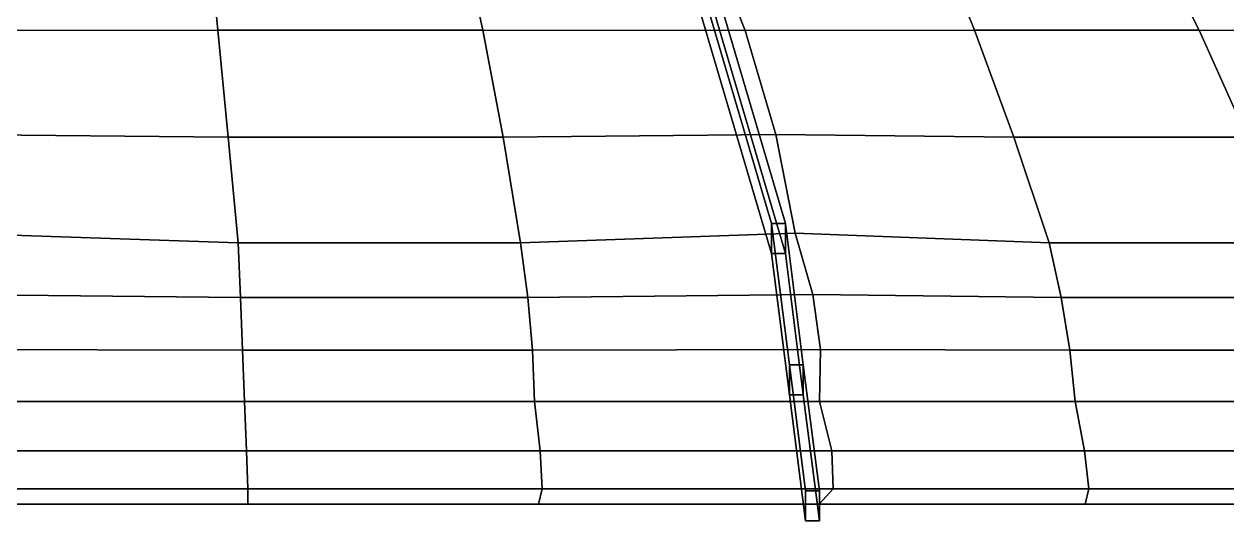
# Model space of a CAD drawing. Extents: x -3.04 to 3.04, y 0.02 to 5.68.
# Drawn here: x 0.095 to 1.684, y 3.845 to 4.502 of the extents above; entities that cross this region are included whole.
import ezdxf

# ---------------------------------------------------------------- set-up
doc = ezdxf.new("R2010")
doc.units = 0

msp = doc.modelspace()

# ---------------------------------------------------------------- linework, layer by layer
for points in [[(0.351497, 4.493828, 2.654676), (0.337454, 4.636148, 2.540017), (0, 4.632556, 2.568184), (0.000032, 4.493232, 2.711117)], [(0, 4.632556, -2.568184), (0.337454, 4.636148, -2.540017), (0.351497, 4.493828, -2.654676), (0.000032, 4.493232, -2.711117)], [(0, 4.632556, 2.568184), (0.337454, 4.636148, 2.540017), (0.351497, 4.493828, 2.654676), (0.000032, 4.493232, 2.711117)], [(0.351497, 4.493828, -2.654676), (0.337454, 4.636148, -2.540017), (0, 4.632556, -2.568184), (0.000032, 4.493232, -2.711117)], [(0.701329, 4.493828, 2.585777), (0.669975, 4.636148, 2.47453), (0.337454, 4.636148, 2.540017), (0.351497, 4.493828, 2.654676)], [(0.337454, 4.636148, -2.540017), (0.669975, 4.636148, -2.47453), (0.701329, 4.493828, -2.585777), (0.351497, 4.493828, -2.654676)], [(0.337454, 4.636148, 2.540017), (0.669975, 4.636148, 2.47453), (0.701329, 4.493828, 2.585777), (0.351497, 4.493828, 2.654676)], [(0.701329, 4.493828, -2.585778), (0.669975, 4.636148, -2.47453), (0.337454, 4.636148, -2.540017), (0.351497, 4.493828, -2.654676)], [(0.992629, 4.632556, 2.372693), (0.669975, 4.636148, 2.47453), (0.701329, 4.493828, 2.585777), (1.047875, 4.493232, 2.504745)], [(0.701329, 4.493828, -2.585777), (0.669975, 4.636148, -2.47453), (0.992629, 4.632556, -2.372693), (1.047875, 4.493232, -2.504745)], [(0.701329, 4.493828, 2.585777), (0.669975, 4.636148, 2.47453), (0.992629, 4.632556, 2.372693), (1.047875, 4.493232, 2.504745)], [(0.992629, 4.632556, -2.372693), (0.669975, 4.636148, -2.47453), (0.701329, 4.493828, -2.585778), (1.047875, 4.493232, -2.504745)], [(1.082605, 4.238322, -2.63951), (0.965988, 4.634395, -2.357971), (0.984281, 4.634395, -2.350394), (1.100898, 4.238322, -2.631933)], [(0.984281, 4.634395, 2.350394), (0.965988, 4.634395, 2.357971), (1.082605, 4.238322, 2.63951), (1.100898, 4.238322, 2.631933)], [(0.965988, 4.594795, -2.357971), (0.965988, 4.634395, -2.357971), (1.082605, 4.238322, -2.63951), (1.082605, 4.198722, -2.63951)], [(1.082605, 4.238322, 2.63951), (0.965988, 4.634395, 2.357971), (0.965988, 4.594795, 2.357971), (1.082605, 4.198722, 2.63951)], [(1.100898, 4.238322, -2.631933), (0.984281, 4.634395, -2.350394), (0.984281, 4.594795, -2.350394), (1.100898, 4.198722, -2.631933)], [(0.984281, 4.594795, 2.350394), (0.984281, 4.634395, 2.350394), (1.100898, 4.238322, 2.631933), (1.100898, 4.198722, 2.631933)], [(1.350791, 4.493828, 2.319424), (1.29351, 4.636148, 2.21881), (0.992629, 4.632556, 2.372693), (1.047875, 4.493232, 2.504745)], [(0.992629, 4.632556, -2.372693), (1.29351, 4.636148, -2.21881), (1.350791, 4.493828, -2.319424), (1.047875, 4.493232, -2.504745)], [(0.992629, 4.632556, 2.372693), (1.29351, 4.636148, 2.21881), (1.350791, 4.493828, 2.319424), (1.047875, 4.493232, 2.504745)], [(1.350791, 4.493828, -2.319424), (1.29351, 4.636148, -2.21881), (0.992629, 4.632556, -2.372693), (1.047875, 4.493232, -2.504745)], [(1.647372, 4.493828, 2.123217), (1.575408, 4.636148, 2.032317), (1.29351, 4.636148, 2.21881), (1.350791, 4.493828, 2.319424)], [(1.29351, 4.636148, -2.21881), (1.575408, 4.636148, -2.032317), (1.647372, 4.493828, -2.123217), (1.350791, 4.493828, -2.319424)], [(1.29351, 4.636148, 2.21881), (1.575408, 4.636148, 2.032317), (1.647372, 4.493828, 2.123217), (1.350791, 4.493828, 2.319424)], [(1.647372, 4.493828, -2.123217), (1.575408, 4.636148, -2.032317), (1.29351, 4.636148, -2.21881), (1.350791, 4.493828, -2.319424)], [(1.83414, 4.632556, 1.81598), (1.575408, 4.636148, 2.032317), (1.647372, 4.493828, 2.123217), (1.93622, 4.493232, 1.917049)], [(1.647372, 4.493828, -2.123217), (1.575408, 4.636148, -2.032317), (1.83414, 4.632556, -1.81598), (1.93622, 4.493232, -1.917049)], [(1.647372, 4.493828, 2.123217), (1.575408, 4.636148, 2.032317), (1.83414, 4.632556, 1.81598), (1.93622, 4.493232, 1.917049)], [(1.83414, 4.632556, -1.81598), (1.575408, 4.636148, -2.032317), (1.647372, 4.493828, -2.123217), (1.93622, 4.493232, -1.917049)], [(0.984281, 4.594795, -2.350394), (0.965988, 4.594795, -2.357971), (1.082605, 4.198722, -2.63951), (1.100898, 4.198722, -2.631933)], [(1.082605, 4.198722, 2.63951), (0.965988, 4.594795, 2.357971), (0.984281, 4.594795, 2.350394), (1.100898, 4.198722, 2.631933)], [(0.351497, 4.493828, 2.654676), (0.000032, 4.493232, 2.711117), (0.000254, 4.355735, 2.8156), (0.365045, 4.352116, 2.756626)], [(0.000254, 4.355735, -2.8156), (0.000032, 4.493232, -2.711117), (0.351497, 4.493828, -2.654676), (0.365045, 4.352116, -2.756626)], [(0.000254, 4.355735, 2.8156), (0.000032, 4.493232, 2.711117), (0.351497, 4.493828, 2.654676), (0.365045, 4.352116, 2.756626)], [(0.351497, 4.493828, -2.654676), (0.000032, 4.493232, -2.711117), (0.000254, 4.355735, -2.8156), (0.365045, 4.352116, -2.756626)], [(0.728286, 4.352116, 2.685075), (0.701329, 4.493828, 2.585777), (0.351497, 4.493828, 2.654676), (0.365045, 4.352116, 2.756626)], [(0.351497, 4.493828, -2.654676), (0.701329, 4.493828, -2.585777), (0.728286, 4.352116, -2.685076), (0.365045, 4.352116, -2.756626)], [(0.351497, 4.493828, 2.654676), (0.701329, 4.493828, 2.585777), (0.728286, 4.352116, 2.685076), (0.365045, 4.352116, 2.756626)], [(0.728286, 4.352116, -2.685076), (0.701329, 4.493828, -2.585778), (0.351497, 4.493828, -2.654676), (0.365045, 4.352116, -2.756626)], [(1.088258, 4.355735, 2.601275), (1.047875, 4.493232, 2.504745), (0.701329, 4.493828, 2.585777), (0.728286, 4.352116, 2.685075)], [(0.701329, 4.493828, -2.585777), (1.047875, 4.493232, -2.504745), (1.088258, 4.355735, -2.601275), (0.728286, 4.352116, -2.685076)], [(0.701329, 4.493828, 2.585777), (1.047875, 4.493232, 2.504745), (1.088258, 4.355735, 2.601275), (0.728286, 4.352116, 2.685076)], [(1.088258, 4.355735, -2.601275), (1.047875, 4.493232, -2.504745), (0.701329, 4.493828, -2.585778), (0.728286, 4.352116, -2.685076)], [(1.350791, 4.493828, 2.319424), (1.047875, 4.493232, 2.504745), (1.088258, 4.355735, 2.601275), (1.402652, 4.352116, 2.408506)], [(1.088258, 4.355735, -2.601275), (1.047875, 4.493232, -2.504745), (1.350791, 4.493828, -2.319424), (1.402652, 4.352116, -2.408506)], [(1.088258, 4.355735, 2.601275), (1.047875, 4.493232, 2.504745), (1.350791, 4.493828, 2.319424), (1.402652, 4.352116, 2.408506)], [(1.350791, 4.493828, -2.319424), (1.047875, 4.493232, -2.504745), (1.088258, 4.355735, -2.601275), (1.402652, 4.352116, -2.408506)], [(1.710649, 4.352116, 2.204746), (1.647372, 4.493828, 2.123217), (1.350791, 4.493828, 2.319424), (1.402652, 4.352116, 2.408506)], [(1.402652, 4.352116, -2.408506), (1.350791, 4.493828, -2.319424), (1.647372, 4.493828, -2.123217), (1.710649, 4.352116, -2.204746)], [(1.350791, 4.493828, 2.319424), (1.647372, 4.493828, 2.123217), (1.710649, 4.352116, 2.204746), (1.402652, 4.352116, 2.408506)], [(1.647372, 4.493828, -2.123217), (1.350791, 4.493828, -2.319424), (1.402652, 4.352116, -2.408506), (1.710649, 4.352116, -2.204746)], [(2.010839, 4.355735, 1.99093), (1.93622, 4.493232, 1.917049), (1.647372, 4.493828, 2.123217), (1.710649, 4.352116, 2.204746)], [(1.647372, 4.493828, -2.123217), (1.93622, 4.493232, -1.917049), (2.010839, 4.355735, -1.99093), (1.710649, 4.352116, -2.204746)], [(1.647372, 4.493828, 2.123217), (1.93622, 4.493232, 1.917049), (2.010839, 4.355735, 1.99093), (1.710649, 4.352116, 2.204746)], [(2.010839, 4.355735, -1.99093), (1.93622, 4.493232, -1.917049), (1.647372, 4.493828, -2.123217), (1.710649, 4.352116, -2.204746)], [(0.365045, 4.352116, 2.756626), (0.000254, 4.355735, 2.8156), (0.000859, 4.225483, 2.881476), (0.378154, 4.212819, 2.845816)], [(0.000859, 4.225483, -2.881476), (0.000254, 4.355735, -2.8156), (0.365045, 4.352116, -2.756626), (0.378154, 4.212819, -2.845816)], [(0.000859, 4.225483, 2.881476), (0.000254, 4.355735, 2.8156), (0.365045, 4.352116, 2.756626), (0.378154, 4.212819, 2.845816)], [(0.365045, 4.352116, -2.756626), (0.000254, 4.355735, -2.8156), (0.000859, 4.225483, -2.881476), (0.378154, 4.212819, -2.845816)], [(1.11372, 4.225483, 2.662137), (1.088258, 4.355735, 2.601275), (0.728286, 4.352116, 2.685075), (0.750836, 4.212819, 2.772375)], [(0.728286, 4.352116, -2.685076), (1.088258, 4.355735, -2.601275), (1.11372, 4.225483, -2.662137), (0.750836, 4.212819, -2.772375)], [(0.728286, 4.352116, 2.685076), (1.088258, 4.355735, 2.601275), (1.11372, 4.225483, 2.662137), (0.750836, 4.212819, 2.772375)], [(1.11372, 4.225483, -2.662137), (1.088258, 4.355735, -2.601275), (0.728286, 4.352116, -2.685076), (0.750836, 4.212819, -2.772375)], [(1.402652, 4.352116, 2.408506), (1.088258, 4.355735, 2.601275), (1.11372, 4.225483, 2.662137), (1.449071, 4.212819, 2.486007)], [(1.11372, 4.225483, -2.662137), (1.088258, 4.355735, -2.601275), (1.402652, 4.352116, -2.408506), (1.449071, 4.212819, -2.486007)], [(1.11372, 4.225483, 2.662137), (1.088258, 4.355735, 2.601275), (1.402652, 4.352116, 2.408506), (1.449071, 4.212819, 2.486007)], [(1.402652, 4.352116, -2.408506), (1.088258, 4.355735, -2.601275), (1.11372, 4.225483, -2.662137), (1.449071, 4.212819, -2.486007)], [(0.750836, 4.212819, 2.772375), (0.728286, 4.352116, 2.685075), (0.365045, 4.352116, 2.756626), (0.378154, 4.212819, 2.845816)], [(0.365045, 4.352116, -2.756626), (0.728286, 4.352116, -2.685076), (0.750836, 4.212819, -2.772375), (0.378154, 4.212819, -2.845816)], [(0.365045, 4.352116, 2.756626), (0.728286, 4.352116, 2.685076), (0.750836, 4.212819, 2.772375), (0.378154, 4.212819, 2.845816)], [(0.750836, 4.212819, -2.772375), (0.728286, 4.352116, -2.685076), (0.365045, 4.352116, -2.756626), (0.378154, 4.212819, -2.845816)], [(1.765204, 4.212819, 2.276865), (1.710649, 4.352116, 2.204746), (1.402652, 4.352116, 2.408506), (1.449071, 4.212819, 2.486007)], [(1.449071, 4.212819, -2.486007), (1.402652, 4.352116, -2.408506), (1.710649, 4.352116, -2.204746), (1.765204, 4.212819, -2.276865)], [(1.402652, 4.352116, 2.408506), (1.710649, 4.352116, 2.204746), (1.765204, 4.212819, 2.276865), (1.449071, 4.212819, 2.486007)], [(1.710649, 4.352116, -2.204746), (1.402652, 4.352116, -2.408506), (1.449071, 4.212819, -2.486007), (1.765204, 4.212819, -2.276865)], [(1.106285, 4.051502, -2.696679), (1.082605, 4.238322, -2.63951), (1.100898, 4.238322, -2.631933), (1.124578, 4.051502, -2.689102)], [(1.100898, 4.238322, 2.631933), (1.082605, 4.238322, 2.63951), (1.106285, 4.051502, 2.696679), (1.124578, 4.051502, 2.689102)], [(1.082605, 4.198722, -2.63951), (1.082605, 4.238322, -2.63951), (1.106285, 4.051502, -2.696679), (1.106285, 4.011902, -2.696679)], [(1.106285, 4.051502, 2.696679), (1.082605, 4.238322, 2.63951), (1.082605, 4.198722, 2.63951), (1.106285, 4.011902, 2.696679)], [(1.124578, 4.051502, -2.689102), (1.100898, 4.238322, -2.631933), (1.100898, 4.198722, -2.631933), (1.124578, 4.011902, -2.689102)], [(1.100898, 4.198722, 2.631933), (1.100898, 4.238322, 2.631933), (1.124578, 4.051502, 2.689102), (1.124578, 4.011902, 2.689102)], [(0.381278, 4.140527, 2.879581), (0.378154, 4.212819, 2.845816), (0.000859, 4.225483, 2.881476), (0.000254, 4.144279, 2.942216)], [(0.000859, 4.225483, -2.881476), (0.378154, 4.212819, -2.845816), (0.381278, 4.140527, -2.879581), (0.000254, 4.144279, -2.942216)], [(0.000859, 4.225483, 2.881476), (0.378154, 4.212819, 2.845816), (0.381278, 4.140527, 2.879581), (0.000254, 4.144279, 2.942216)], [(0.381278, 4.140527, -2.879581), (0.378154, 4.212819, -2.845816), (0.000859, 4.225483, -2.881476), (0.000254, 4.144279, -2.942216)], [(0.750836, 4.212819, 2.772375), (0.378154, 4.212819, 2.845816), (0.381278, 4.140527, 2.879581), (0.760812, 4.140527, 2.804822)], [(0.381278, 4.140527, -2.879581), (0.378154, 4.212819, -2.845816), (0.750836, 4.212819, -2.772375), (0.760812, 4.140527, -2.804822)], [(0.381278, 4.140527, 2.879581), (0.378154, 4.212819, 2.845816), (0.750836, 4.212819, 2.772375), (0.760812, 4.140527, 2.804822)], [(0.750836, 4.212819, -2.772375), (0.378154, 4.212819, -2.845816), (0.381278, 4.140527, -2.879581), (0.760812, 4.140527, -2.804822)], [(1.11372, 4.225483, 2.662137), (0.750836, 4.212819, 2.772375), (0.760812, 4.140527, 2.804822), (1.137196, 4.144279, 2.718253)], [(0.760812, 4.140527, -2.804822), (0.750836, 4.212819, -2.772375), (1.11372, 4.225483, -2.662137), (1.137196, 4.144279, -2.718253)], [(0.760812, 4.140527, 2.804822), (0.750836, 4.212819, 2.772375), (1.11372, 4.225483, 2.662137), (1.137196, 4.144279, 2.718253)], [(1.11372, 4.225483, -2.662137), (0.750836, 4.212819, -2.772375), (0.760812, 4.140527, -2.804822), (1.137196, 4.144279, -2.718253)], [(1.465173, 4.140527, 2.515951), (1.449071, 4.212819, 2.486007), (1.11372, 4.225483, 2.662137), (1.137196, 4.144279, 2.718253)], [(1.11372, 4.225483, -2.662137), (1.449071, 4.212819, -2.486007), (1.465173, 4.140527, -2.515951), (1.137196, 4.144279, -2.718253)], [(1.11372, 4.225483, 2.662137), (1.449071, 4.212819, 2.486007), (1.465173, 4.140527, 2.515951), (1.137196, 4.144279, 2.718253)], [(1.465173, 4.140527, -2.515951), (1.449071, 4.212819, -2.486007), (1.11372, 4.225483, -2.662137), (1.137196, 4.144279, -2.718253)], [(1.765204, 4.212819, 2.276865), (1.449071, 4.212819, 2.486007), (1.465173, 4.140527, 2.515951), (1.786982, 4.140527, 2.303054)], [(1.465173, 4.140527, -2.515951), (1.449071, 4.212819, -2.486007), (1.765204, 4.212819, -2.276865), (1.786982, 4.140527, -2.303054)], [(1.465173, 4.140527, 2.515951), (1.449071, 4.212819, 2.486007), (1.765204, 4.212819, 2.276865), (1.786982, 4.140527, 2.303054)], [(1.765204, 4.212819, -2.276865), (1.449071, 4.212819, -2.486007), (1.465173, 4.140527, -2.515951), (1.786982, 4.140527, -2.303054)], [(1.100898, 4.198722, -2.631933), (1.082605, 4.198722, -2.63951), (1.106285, 4.011902, -2.696679), (1.124578, 4.011902, -2.689102)], [(1.106285, 4.011902, 2.696679), (1.082605, 4.198722, 2.63951), (1.100898, 4.198722, 2.631933), (1.124578, 4.011902, 2.689102)], [(0.384023, 4.071049, 2.901964), (0.381278, 4.140527, 2.879581), (0.000254, 4.144279, 2.942216), (0.000032, 4.071521, 2.968518)], [(0.000254, 4.144279, -2.942216), (0.381278, 4.140527, -2.879581), (0.384023, 4.071049, -2.901964), (0.000032, 4.071521, -2.968518)], [(0.000254, 4.144279, 2.942216), (0.381278, 4.140527, 2.879581), (0.384023, 4.071049, 2.901964), (0.000032, 4.071521, 2.968518)], [(0.384023, 4.071049, -2.901964), (0.381278, 4.140527, -2.879581), (0.000254, 4.144279, -2.942216), (0.000032, 4.071521, -2.968518)], [(0.760812, 4.140527, 2.804822), (0.381278, 4.140527, 2.879581), (0.384023, 4.071049, 2.901964), (0.766858, 4.071049, 2.826566)], [(0.384023, 4.071049, -2.901964), (0.381278, 4.140527, -2.879581), (0.760812, 4.140527, -2.804822), (0.766858, 4.071049, -2.826566)], [(0.384023, 4.071049, 2.901964), (0.381278, 4.140527, 2.879581), (0.760812, 4.140527, 2.804822), (0.766858, 4.071049, 2.826566)], [(0.760812, 4.140527, -2.804822), (0.381278, 4.140527, -2.879581), (0.384023, 4.071049, -2.901964), (0.766858, 4.071049, -2.826566)], [(1.137196, 4.144279, 2.718253), (0.760812, 4.140527, 2.804822), (0.766858, 4.071049, 2.826566), (1.147363, 4.071521, 2.742553)], [(0.766858, 4.071049, -2.826566), (0.760812, 4.140527, -2.804822), (1.137196, 4.144279, -2.718253), (1.147363, 4.071521, -2.742553)], [(0.766858, 4.071049, 2.826566), (0.760812, 4.140527, 2.804822), (1.137196, 4.144279, 2.718253), (1.147363, 4.071521, 2.742553)], [(1.137196, 4.144279, -2.718253), (0.760812, 4.140527, -2.804822), (0.766858, 4.071049, -2.826566), (1.147363, 4.071521, -2.742553)], [(1.476421, 4.071049, 2.535565), (1.465173, 4.140527, 2.515951), (1.137196, 4.144279, 2.718253), (1.147363, 4.071521, 2.742553)], [(1.137196, 4.144279, -2.718253), (1.465173, 4.140527, -2.515951), (1.476421, 4.071049, -2.535565), (1.147363, 4.071521, -2.742553)], [(1.137196, 4.144279, 2.718253), (1.465173, 4.140527, 2.515951), (1.476421, 4.071049, 2.535565), (1.147363, 4.071521, 2.742553)], [(1.476421, 4.071049, -2.535565), (1.465173, 4.140527, -2.515951), (1.137196, 4.144279, -2.718253), (1.147363, 4.071521, -2.742553)], [(1.786982, 4.140527, 2.303054), (1.465173, 4.140527, 2.515951), (1.476421, 4.071049, 2.535565), (1.80098, 4.071049, 2.320848)], [(1.465173, 4.140527, -2.515951), (1.786982, 4.140527, -2.303054), (1.80098, 4.071049, -2.320848), (1.476421, 4.071049, -2.535565)], [(1.476421, 4.071049, 2.535565), (1.465173, 4.140527, 2.515951), (1.786982, 4.140527, 2.303054), (1.80098, 4.071049, 2.320848)], [(1.80098, 4.071049, -2.320848), (1.786982, 4.140527, -2.303054), (1.465173, 4.140527, -2.515951), (1.476421, 4.071049, -2.535565)], [(0.000032, 4.071521, 2.968518), (0, 4.002991, 2.96471), (0.386393, 4.002982, 2.914395), (0.384023, 4.071049, 2.901964)], [(0.386393, 4.002982, -2.914395), (0, 4.002991, -2.96471), (0.000032, 4.071521, -2.968518), (0.384023, 4.071049, -2.901964)], [(0.386393, 4.002982, 2.914395), (0, 4.002991, 2.96471), (0.000032, 4.071521, 2.968518), (0.384023, 4.071049, 2.901964)], [(0.000032, 4.071521, -2.968518), (0, 4.002991, -2.96471), (0.386393, 4.002982, -2.914395), (0.384023, 4.071049, -2.901964)], [(0.766858, 4.071049, 2.826566), (0.384023, 4.071049, 2.901964), (0.386393, 4.002982, 2.914395), (0.769463, 4.002982, 2.838952)], [(0.386393, 4.002982, -2.914395), (0.384023, 4.071049, -2.901964), (0.766858, 4.071049, -2.826566), (0.769463, 4.002982, -2.838952)], [(0.386393, 4.002982, 2.914395), (0.384023, 4.071049, 2.901964), (0.766858, 4.071049, 2.826566), (0.769463, 4.002982, 2.838952)], [(0.766858, 4.071049, -2.826566), (0.384023, 4.071049, -2.901964), (0.386393, 4.002982, -2.914395), (0.769463, 4.002982, -2.838952)], [(0.769463, 4.002982, 2.838952), (1.145891, 4.002991, 2.739035), (1.147363, 4.071521, 2.742553), (0.766858, 4.071049, 2.826566)], [(1.147363, 4.071521, -2.742553), (1.145891, 4.002991, -2.739035), (0.769463, 4.002982, -2.838952), (0.766858, 4.071049, -2.826566)], [(1.147363, 4.071521, 2.742553), (1.145891, 4.002991, 2.739035), (0.769463, 4.002982, 2.838952), (0.766858, 4.071049, 2.826566)], [(0.769463, 4.002982, -2.838952), (1.145891, 4.002991, -2.739035), (1.147363, 4.071521, -2.742553), (0.766858, 4.071049, -2.826566)], [(1.147363, 4.071521, 2.742553), (1.145891, 4.002991, 2.739035), (1.483424, 4.002982, 2.546148), (1.476421, 4.071049, 2.535565)], [(1.483424, 4.002982, -2.546148), (1.145891, 4.002991, -2.739035), (1.147363, 4.071521, -2.742553), (1.476421, 4.071049, -2.535565)], [(1.483424, 4.002982, 2.546148), (1.145891, 4.002991, 2.739035), (1.147363, 4.071521, 2.742553), (1.476421, 4.071049, 2.535565)], [(1.147363, 4.071521, -2.742553), (1.145891, 4.002991, -2.739035), (1.483424, 4.002982, -2.546148), (1.476421, 4.071049, -2.535565)], [(1.80098, 4.071049, 2.320848), (1.476421, 4.071049, 2.535565), (1.483424, 4.002982, 2.546148), (1.808176, 4.002982, 2.331305)], [(1.483424, 4.002982, -2.546148), (1.476421, 4.071049, -2.535565), (1.80098, 4.071049, -2.320848), (1.808176, 4.002982, -2.331305)], [(1.483424, 4.002982, 2.546148), (1.476421, 4.071049, 2.535565), (1.80098, 4.071049, 2.320848), (1.808176, 4.002982, 2.331305)], [(1.80098, 4.071049, -2.320848), (1.476421, 4.071049, -2.535565), (1.483424, 4.002982, -2.546148), (1.808176, 4.002982, -2.331305)], [(1.127423, 3.884737, -2.747711), (1.106285, 4.051502, -2.696679), (1.124578, 4.051502, -2.689102), (1.145716, 3.884737, -2.740134)], [(1.124578, 4.051502, 2.689102), (1.106285, 4.051502, 2.696679), (1.127423, 3.884737, 2.747711), (1.145716, 3.884737, 2.740134)], [(1.106285, 4.011902, -2.696679), (1.106285, 4.051502, -2.696679), (1.127423, 3.884737, -2.747711), (1.127423, 3.845137, -2.747711)], [(1.127423, 3.884737, 2.747711), (1.106285, 4.051502, 2.696679), (1.106285, 4.011902, 2.696679), (1.127423, 3.845137, 2.747711)], [(1.145716, 3.884737, -2.740134), (1.124578, 4.051502, -2.689102), (1.124578, 4.011902, -2.689102), (1.145716, 3.845137, -2.740134)], [(1.124578, 4.011902, 2.689102), (1.124578, 4.051502, 2.689102), (1.145716, 3.884737, 2.740134), (1.145716, 3.845137, 2.740134)], [(1.124578, 4.011902, -2.689102), (1.106285, 4.011902, -2.696679), (1.127423, 3.845137, -2.747711), (1.145716, 3.845137, -2.740134)], [(1.127423, 3.845137, 2.747711), (1.106285, 4.011902, 2.696679), (1.124578, 4.011902, 2.689102), (1.145716, 3.845137, 2.740134)], [(0, 4.002991, -2.96471), (0.386393, 4.002982, -2.914395), (0.389095, 3.937708, -2.940252), (0, 3.937711, -3.007336)], [(0.389095, 3.937708, 2.940251), (0.386393, 4.002982, 2.914395), (0, 4.002991, 2.96471), (0, 3.937711, 3.007336)], [(0.389095, 3.937708, -2.940252), (0.386393, 4.002982, -2.914395), (0, 4.002991, -2.96471), (0, 3.937711, -3.007336)], [(0, 4.002991, 2.96471), (0.386393, 4.002982, 2.914395), (0.389095, 3.937708, 2.940251), (0, 3.937711, 3.007336)], [(0.386393, 4.002982, -2.914395), (0.769463, 4.002982, -2.838952), (0.77696, 3.937708, -2.863864), (0.389095, 3.937708, -2.940252)], [(0.769463, 4.002982, 2.838952), (0.386393, 4.002982, 2.914395), (0.389095, 3.937708, 2.940251), (0.77696, 3.937708, 2.863864)], [(0.77696, 3.937708, -2.863864), (0.769463, 4.002982, -2.838952), (0.386393, 4.002982, -2.914395), (0.389095, 3.937708, -2.940252)], [(0.389095, 3.937708, 2.940251), (0.386393, 4.002982, 2.914395), (0.769463, 4.002982, 2.838952), (0.77696, 3.937708, 2.863864)], [(0.77696, 3.937708, -2.863864), (0.769463, 4.002982, -2.838952), (1.145891, 4.002991, -2.739035), (1.162366, 3.937711, -2.778416)], [(1.145891, 4.002991, 2.739035), (0.769463, 4.002982, 2.838952), (0.77696, 3.937708, 2.863864), (1.162366, 3.937711, 2.778416)], [(1.145891, 4.002991, -2.739035), (0.769463, 4.002982, -2.838952), (0.77696, 3.937708, -2.863864), (1.162366, 3.937711, -2.778416)], [(0.77696, 3.937708, 2.863864), (0.769463, 4.002982, 2.838952), (1.145891, 4.002991, 2.739035), (1.162366, 3.937711, 2.778416)], [(1.495914, 3.937708, 2.569012), (1.483424, 4.002982, 2.546148), (1.145891, 4.002991, 2.739035), (1.162366, 3.937711, 2.778416)], [(1.145891, 4.002991, -2.739035), (1.483424, 4.002982, -2.546148), (1.495914, 3.937708, -2.569012), (1.162366, 3.937711, -2.778416)], [(1.145891, 4.002991, 2.739035), (1.483424, 4.002982, 2.546148), (1.495914, 3.937708, 2.569012), (1.162366, 3.937711, 2.778416)], [(1.495914, 3.937708, -2.569012), (1.483424, 4.002982, -2.546148), (1.145891, 4.002991, -2.739035), (1.162366, 3.937711, -2.778416)], [(1.824731, 3.937708, 2.35148), (1.808176, 4.002982, 2.331305), (1.483424, 4.002982, 2.546148), (1.495914, 3.937708, 2.569012)], [(1.483424, 4.002982, -2.546148), (1.808176, 4.002982, -2.331305), (1.824731, 3.937708, -2.35148), (1.495914, 3.937708, -2.569012)], [(1.483424, 4.002982, 2.546148), (1.808176, 4.002982, 2.331305), (1.824731, 3.937708, 2.35148), (1.495914, 3.937708, 2.569012)], [(1.824731, 3.937708, -2.35148), (1.808176, 4.002982, -2.331305), (1.483424, 4.002982, -2.546148), (1.495914, 3.937708, -2.569012)], [(0, 3.8875, -3.01141), (0, 3.937711, -3.007336), (0.389095, 3.937708, -2.940252), (0.390763, 3.887499, -2.95065)], [(0.389095, 3.937708, 2.940251), (0, 3.937711, 3.007336), (0, 3.8875, 3.01141), (0.390763, 3.887499, 2.95065)], [(0.389095, 3.937708, -2.940252), (0, 3.937711, -3.007336), (0, 3.8875, -3.01141), (0.390763, 3.887499, -2.95065)], [(0, 3.8875, 3.01141), (0, 3.937711, 3.007336), (0.389095, 3.937708, 2.940251), (0.390763, 3.887499, 2.95065)], [(0.389095, 3.937708, -2.940252), (0.77696, 3.937708, -2.863864), (0.779438, 3.887499, -2.874103), (0.390763, 3.887499, -2.95065)], [(0.779438, 3.887499, 2.874103), (0.77696, 3.937708, 2.863864), (0.389095, 3.937708, 2.940251), (0.390763, 3.887499, 2.95065)], [(0.779438, 3.887499, -2.874103), (0.77696, 3.937708, -2.863864), (0.389095, 3.937708, -2.940252), (0.390763, 3.887499, -2.95065)], [(0.389095, 3.937708, 2.940251), (0.77696, 3.937708, 2.863864), (0.779438, 3.887499, 2.874103), (0.390763, 3.887499, 2.95065)], [(0.77696, 3.937708, -2.863864), (1.162366, 3.937711, -2.778416), (1.163941, 3.8875, -2.78218), (0.779438, 3.887499, -2.874103)], [(1.163941, 3.8875, 2.782179), (1.162366, 3.937711, 2.778416), (0.77696, 3.937708, 2.863864), (0.779438, 3.887499, 2.874103)], [(1.163941, 3.8875, -2.78218), (1.162366, 3.937711, -2.778416), (0.77696, 3.937708, -2.863864), (0.779438, 3.887499, -2.874103)], [(0.77696, 3.937708, 2.863864), (1.162366, 3.937711, 2.778416), (1.163941, 3.8875, 2.782179), (0.779438, 3.887499, 2.874103)], [(1.495914, 3.937708, 2.569012), (1.162366, 3.937711, 2.778416), (1.163941, 3.8875, 2.782179), (1.501474, 3.887499, 2.577987)], [(1.163941, 3.8875, -2.78218), (1.162366, 3.937711, -2.778416), (1.495914, 3.937708, -2.569012), (1.501474, 3.887499, -2.577987)], [(1.163941, 3.8875, 2.782179), (1.162366, 3.937711, 2.778416), (1.495914, 3.937708, 2.569012), (1.501474, 3.887499, 2.577987)], [(1.495914, 3.937708, -2.569012), (1.162366, 3.937711, -2.778416), (1.163941, 3.8875, -2.78218), (1.501474, 3.887499, -2.577987)], [(1.824731, 3.937708, 2.35148), (1.495914, 3.937708, 2.569012), (1.501474, 3.887499, 2.577987), (1.830978, 3.887499, 2.36)], [(1.501474, 3.887499, -2.577987), (1.495914, 3.937708, -2.569012), (1.824731, 3.937708, -2.35148), (1.830978, 3.887499, -2.36)], [(1.501474, 3.887499, 2.577987), (1.495914, 3.937708, 2.569012), (1.824731, 3.937708, 2.35148), (1.830978, 3.887499, 2.36)], [(1.824731, 3.937708, -2.35148), (1.495914, 3.937708, -2.569012), (1.501474, 3.887499, -2.577987), (1.830978, 3.887499, -2.36)], [(0.390763, 3.887499, -2.95065), (0.39073, 3.867416, -2.938653), (0, 3.867416, -2.964159), (0, 3.8875, -3.01141)], [(0, 3.867416, 2.964159), (0.39073, 3.867416, 2.938653), (0.390763, 3.887499, 2.95065), (0, 3.8875, 3.01141)], [(0, 3.867416, -2.964159), (0.39073, 3.867416, -2.938653), (0.390763, 3.887499, -2.95065), (0, 3.8875, -3.01141)], [(0.390763, 3.887499, 2.95065), (0.39073, 3.867416, 2.938653), (0, 3.867416, 2.964159), (0, 3.8875, 3.01141)], [(0.779438, 3.887499, -2.874103), (0.774832, 3.867416, -2.863007), (0.39073, 3.867416, -2.938653), (0.390763, 3.887499, -2.95065)], [(0.39073, 3.867416, 2.938653), (0.774832, 3.867416, 2.863007), (0.779438, 3.887499, 2.874103), (0.390763, 3.887499, 2.95065)], [(0.39073, 3.867416, -2.938653), (0.774832, 3.867416, -2.863007), (0.779438, 3.887499, -2.874103), (0.390763, 3.887499, -2.95065)], [(0.779438, 3.887499, 2.874103), (0.774832, 3.867416, 2.863007), (0.39073, 3.867416, 2.938653), (0.390763, 3.887499, 2.95065)], [(1.145678, 3.867416, -2.738526), (0.774832, 3.867416, -2.863007), (0.779438, 3.887499, -2.874103), (1.163941, 3.8875, -2.78218)], [(0.779438, 3.887499, 2.874103), (0.774832, 3.867416, 2.863007), (1.145678, 3.867416, 2.738526), (1.163941, 3.8875, 2.782179)], [(0.779438, 3.887499, -2.874103), (0.774832, 3.867416, -2.863007), (1.145678, 3.867416, -2.738526), (1.163941, 3.8875, -2.78218)], [(1.145678, 3.867416, 2.738526), (0.774832, 3.867416, 2.863007), (0.779438, 3.887499, 2.874103), (1.163941, 3.8875, 2.782179)], [(1.127423, 3.845137, -2.747711), (1.127423, 3.884737, -2.747711), (1.145716, 3.884737, -2.740134), (1.145716, 3.845137, -2.740134)], [(1.145716, 3.884737, 2.740134), (1.127423, 3.884737, 2.747711), (1.127423, 3.845137, 2.747711), (1.145716, 3.845137, 2.740134)], [(1.145678, 3.867416, 2.738526), (1.496807, 3.867416, 2.566916), (1.501474, 3.887499, 2.577987), (1.163941, 3.8875, 2.782179)], [(1.501474, 3.887499, -2.577987), (1.496807, 3.867416, -2.566916), (1.145678, 3.867416, -2.738526), (1.163941, 3.8875, -2.78218)], [(1.501474, 3.887499, 2.577987), (1.496807, 3.867416, 2.566916), (1.145678, 3.867416, 2.738526), (1.163941, 3.8875, 2.782179)], [(1.145678, 3.867416, -2.738526), (1.496807, 3.867416, -2.566916), (1.501474, 3.887499, -2.577987), (1.163941, 3.8875, -2.78218)], [(1.501474, 3.887499, 2.577987), (1.496807, 3.867416, 2.566916), (1.822433, 3.867416, 2.351494), (1.830978, 3.887499, 2.36)], [(1.822433, 3.867416, -2.351494), (1.496807, 3.867416, -2.566916), (1.501474, 3.887499, -2.577987), (1.830978, 3.887499, -2.36)], [(1.822433, 3.867416, 2.351494), (1.496807, 3.867416, 2.566916), (1.501474, 3.887499, 2.577987), (1.830978, 3.887499, 2.36)], [(1.501474, 3.887499, -2.577987), (1.496807, 3.867416, -2.566916), (1.822433, 3.867416, -2.351494), (1.830978, 3.887499, -2.36)]]:
    msp.add_3dface(points)

doc.saveas('drawing.dxf')
